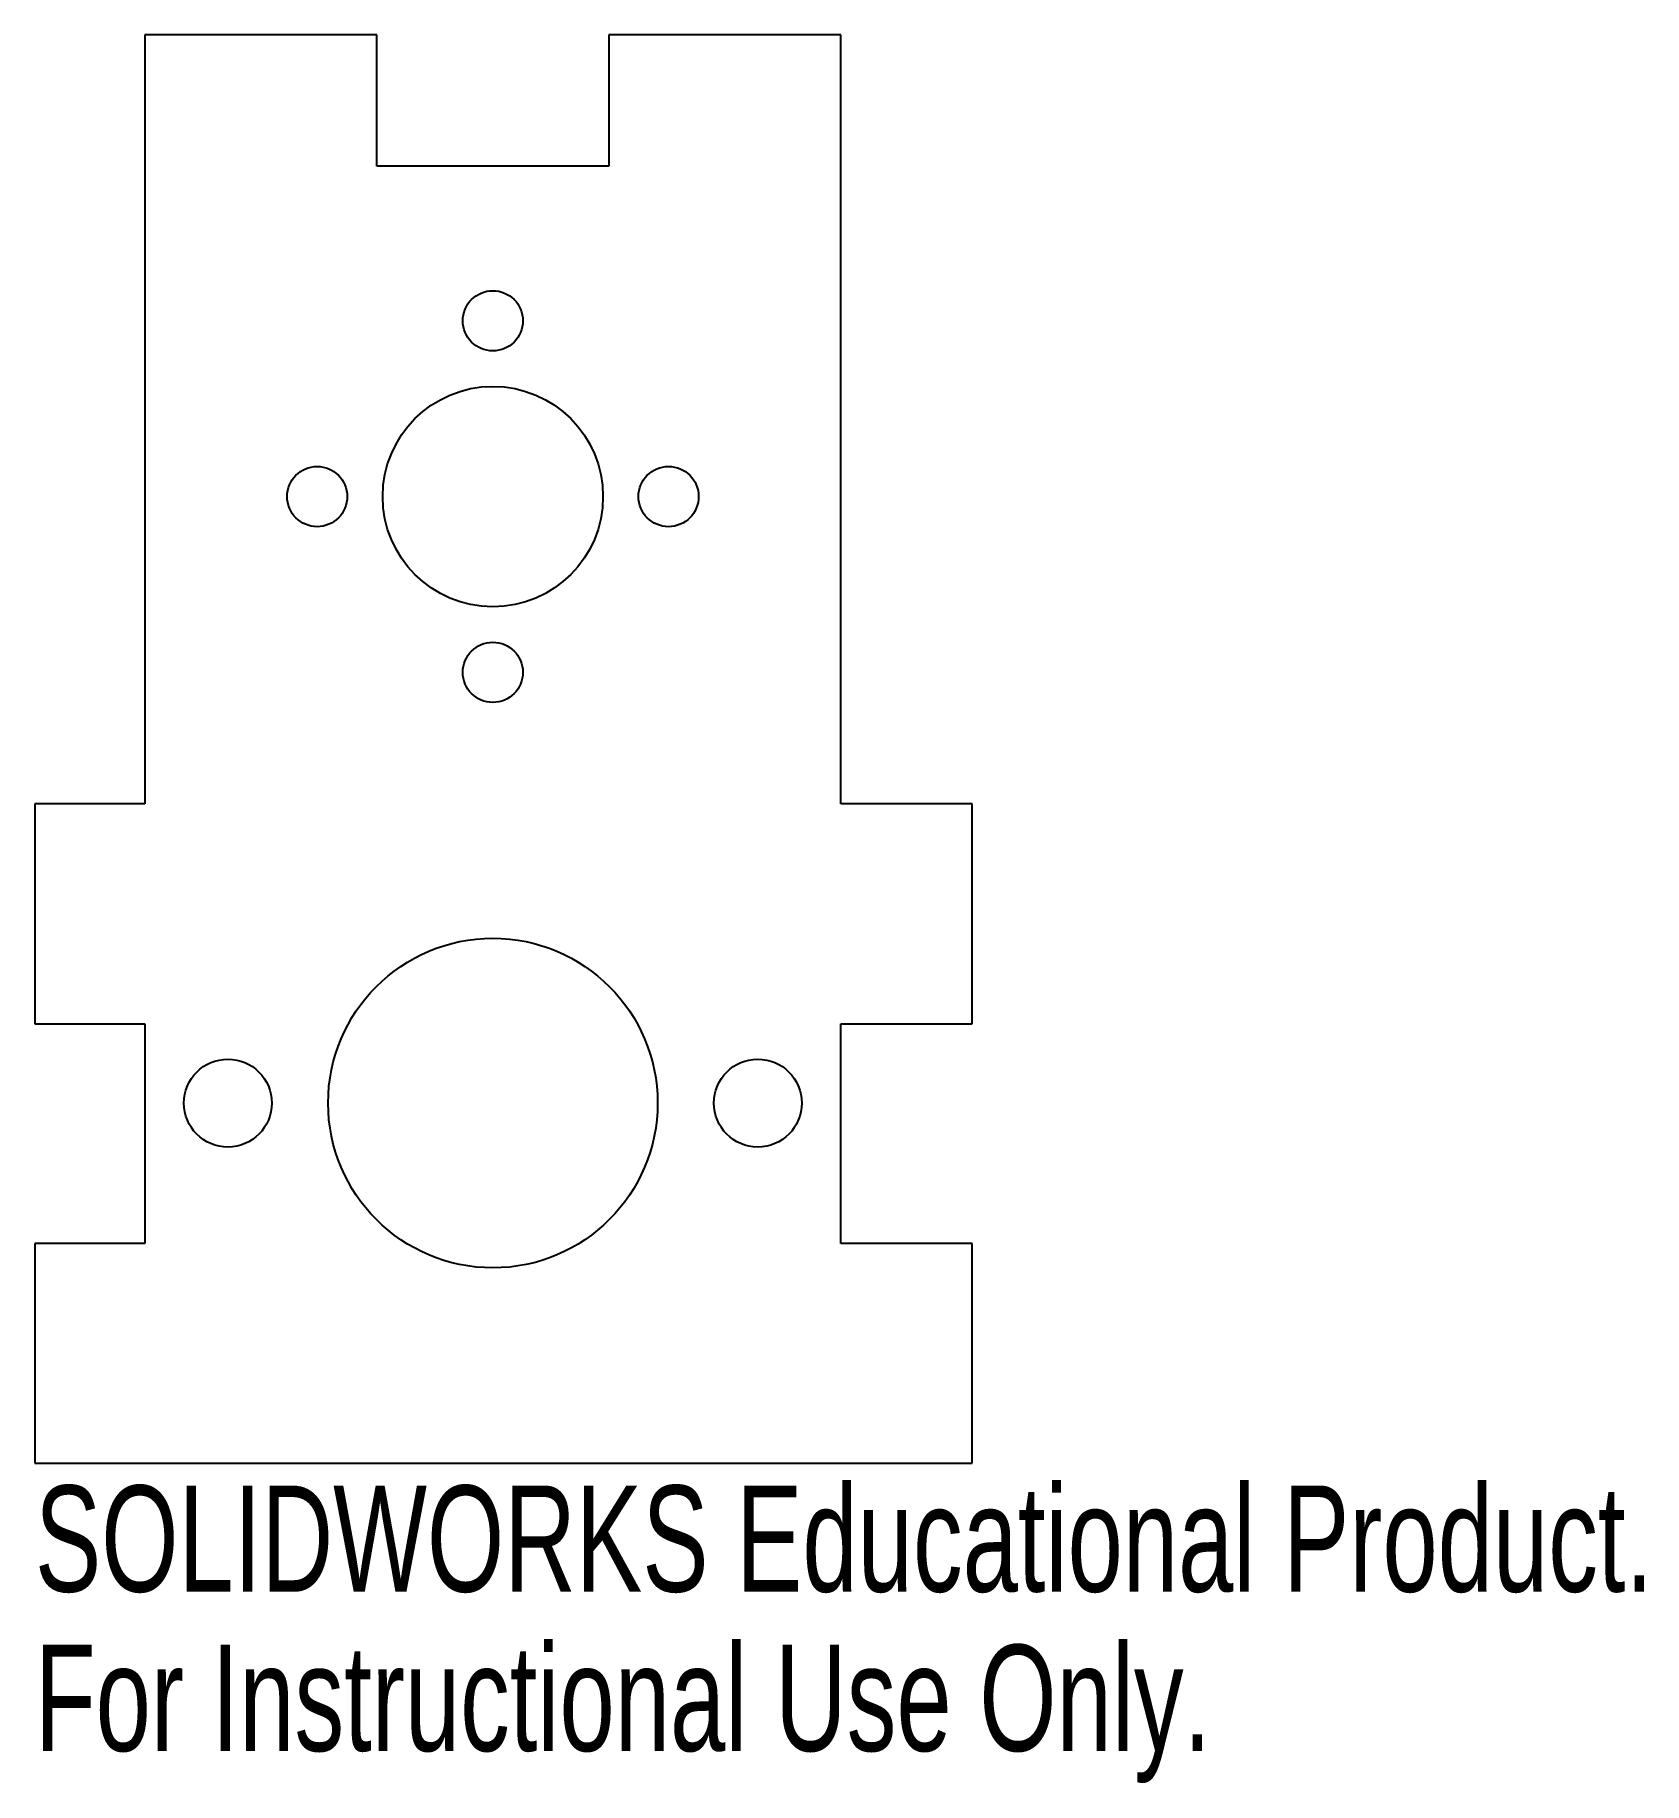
# Model space of a CAD drawing. Header units: millimetres. Extents: x -5 to 68.3, y -14.6 to 65.
import ezdxf

# ---------------------------------------------------------------- set-up
doc = ezdxf.new("R2010")
doc.units = ezdxf.units.MM
doc.styles.add('SLDTEXTSTYLE0', font='TXT', dxfattribs={"width": 0.7})

msp = doc.modelspace()

# ---------------------------------------------------------------- linework, layer by layer
at = {"color": 7, "linetype": 'Continuous', "lineweight": 25}
for p, q in [((10.567, 65), (0, 65)), ((0, 65), (0, 30)), ((10.567, 59.031), (10.567, 65)), ((21.133, 65), (21.133, 59.031)), ((31.7, 65), (21.133, 65)), ((31.7, 30), (31.7, 65)), ((21.133, 59.031), (10.567, 59.031)), ((-5, 30), (-5, 20)), ((0, 30), (-5, 30)), ((37.669, 30), (31.7, 30)), ((37.669, 20), (37.669, 30)), ((-5, 20), (0, 20)), ((0, 20), (0, 10)), ((31.7, 20), (37.669, 20)), ((31.7, 10), (31.7, 20)), ((0, 10), (-5, 10)), ((-5, 10), (-5, 0)), ((37.669, 10), (31.7, 10)), ((37.669, 0), (37.669, 10)), ((-5, 0), (37.669, 0))]:
    msp.add_line(p, q, dxfattribs=at)
for centre, radius in [((15.85, 51.99), 1.37), ((15.85, 43.99), 5.015), ((7.85, 43.99), 1.37), ((23.85, 43.99), 1.37), ((15.85, 35.99), 1.37), ((15.85, 16.386), 7.5), ((3.785, 16.386), 2), ((27.915, 16.386), 2)]:
    msp.add_circle(centre, radius, dxfattribs=at)

# ---------------------------------------------------------------- texts
at = {"color": 7, "linetype": 'Continuous', "char_height": 4.83362, "attachment_point": 1, "style": 'SLDTEXTSTYLE0'}
for s, insert in [('SOLIDWORKS Educational Product.', (-5, -1.02)), ('For Instructional Use Only.', (-5, -8.27))]:
    msp.add_mtext(s, dxfattribs=dict(at, insert=insert))

doc.saveas('drawing.dxf')
